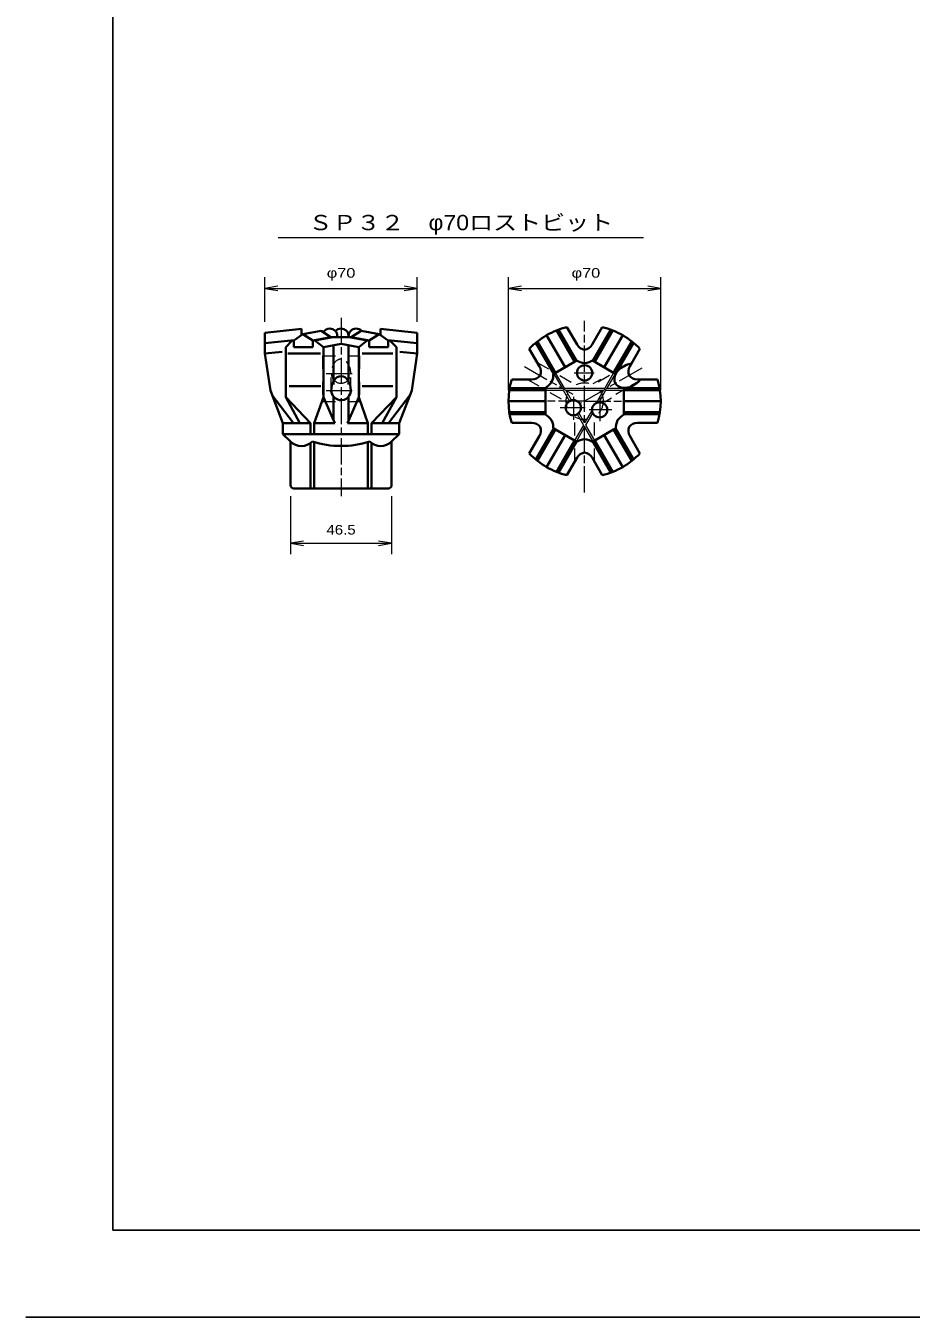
# Model space of a CAD drawing. Units: millimetres at full size, sheet at 1:1; details may follow other scales. Extents: x 0 to 1680, y -15 to 1188.
# Drawn here: x 0 to 407, y 0 to 594 of the extents above; entities that cross this region are included whole.
import ezdxf
from ezdxf.enums import TextEntityAlignment as Align

# ---------------------------------------------------------------- set-up
doc = ezdxf.new("R2010")
doc.units = ezdxf.units.MM
doc.header["$PDMODE"] = 32
doc.header["$PDSIZE"] = 0.5
doc.linetypes.add('CHAIN', pattern=[18.5, 12, -1.5, 3.5, -1.5])
doc.linetypes.add('DASHED_SPACED', pattern=[12, 6, -6])
for name, color, linetype, lineweight in [('1外形線', 7, 'Continuous', 35), ('2細線', 3, 'Continuous', 20), ('3隠れ線', 2, 'DASHED_SPACED', 13), ('4中心線', 1, 'CHAIN', 15), ('6寸法線', 4, 'Continuous', 13), ('7 枠・タイトル', 7, 'Continuous', 25), ('DEFPOINTS_8', 7, 'Continuous', 25)]:
    doc.layers.add(name, color=color, linetype=linetype, lineweight=lineweight)
doc.styles.add('ＭＳ Ｐゴシック', font='')
doc.styles.get('ＭＳ Ｐゴシック').set_extended_font_data('MS PGothic')

# ---------------------------------------------------------------- blocks, each defined once
blk = doc.blocks.new('open_arrow')
at = {"color": 0, "linetype": 'Continuous', "lineweight": -2}
blk.add_lwpolyline([(7.5, 1.25), (0, 0), (7.5, -1.25)], dxfattribs=at)

msp = doc.modelspace()

# ---------------------------------------------------------------- linework, layer by layer
at = {"layer": '1外形線'}
for p, q in [((126.828, 454.666), (109.938, 452.731)), ((109.938, 452.731), (109.938, 443.264)), ((127.438, 452.236), (123.287, 449.236)), ((126.828, 454.666), (126.828, 451.795)), ((127.438, 452.236), (135.759, 453.713)), ((131.948, 449.236), (127.438, 452.236)), ((140.268, 450.713), (135.759, 453.713)), ((144.953, 454.736), (144.923, 454.736)), ((149.608, 450.713), (154.118, 453.713)), ((162.438, 452.236), (154.118, 453.713)), ((157.929, 449.236), (162.438, 452.236)), ((162.438, 452.236), (166.589, 449.236)), ((163.049, 454.666), (179.938, 452.731)), ((163.049, 454.666), (163.049, 451.795)), ((179.938, 452.731), (179.938, 445.236)), ((179.938, 452.731), (179.938, 443.264)), ((247.947, 436.943), (239.447, 451.665)), ((243.956, 453.854), (252.277, 439.443)), ((244.902, 454.217), (253.143, 439.943)), ((253.49, 447.341), (248.837, 455.402)), ((260.403, 447.341), (265.057, 455.402)), ((268.992, 454.217), (260.751, 439.943)), ((269.937, 453.854), (261.617, 439.443)), ((274.447, 451.665), (265.947, 436.943)), ((123.429, 449.401), (109.938, 447.998)), ((122.501, 449.216), (119.507, 446.236)), ((119.507, 446.236), (119.507, 423.236)), ((119.507, 446.236), (119.507, 423.236)), ((122.531, 449.236), (122.501, 449.216)), ((122.531, 449.236), (123.534, 449.414)), ((122.531, 449.236), (123.287, 449.236)), ((123.287, 449.236), (123.287, 446.236)), ((123.287, 446.236), (131.948, 446.236)), ((123.429, 449.401), (123.544, 449.421)), ((131.948, 449.236), (140.268, 450.713)), ((131.948, 449.236), (131.948, 446.236)), ((131.948, 449.236), (132.893, 449.236)), ((132.893, 449.236), (141.214, 450.713)), ((132.893, 449.236), (136.828, 446.236)), ((136.828, 446.236), (144.938, 447.676)), ((136.828, 446.236), (136.828, 423.236)), ((140.268, 450.713), (141.214, 450.713)), ((141.214, 450.713), (148.631, 450.719)), ((141.482, 447.062), (141.482, 429.088)), ((143.225, 451.251), (143.225, 450.715)), ((153.048, 446.236), (144.938, 447.676)), ((148.393, 451.251), (148.393, 450.719)), ((148.394, 447.062), (148.394, 429.088)), ((156.983, 449.236), (148.631, 450.719)), ((149.608, 450.719), (148.631, 450.719)), ((157.929, 449.236), (149.608, 450.713)), ((156.983, 449.236), (153.048, 446.236)), ((153.048, 446.236), (153.048, 423.236)), ((155.311, 449.701), (155.311, 449.533)), ((157.929, 449.236), (156.983, 449.236)), ((157.929, 449.236), (157.929, 446.236)), ((166.589, 446.236), (157.929, 446.236)), ((166.447, 449.401), (179.938, 447.998)), ((166.589, 449.236), (166.589, 446.236)), ((167.355, 449.236), (166.589, 449.236)), ((167.355, 449.236), (170.369, 446.236)), ((170.369, 446.236), (170.369, 423.236)), ((234.51, 448.217), (242.751, 433.943)), ((235.296, 448.854), (243.617, 434.443)), ((278.597, 448.854), (270.277, 434.443)), ((279.384, 448.217), (271.143, 433.943)), ((109.938, 443.264), (117.835, 444.066)), ((109.938, 443.264), (112.438, 426.236)), ((120.449, 443.236), (135.501, 443.236)), ((154.658, 443.218), (168.801, 443.218)), ((179.938, 443.264), (172.041, 444.066)), ((179.938, 443.264), (177.438, 426.236)), ((236.17, 437.341), (231.516, 445.402)), ((252.277, 439.443), (253.143, 439.943)), ((260.751, 439.943), (261.617, 439.443)), ((277.724, 437.341), (282.378, 445.402)), ((242.751, 433.943), (243.617, 434.443)), ((252.277, 439.443), (243.617, 434.443)), ((270.277, 434.443), (261.617, 439.443)), ((270.277, 434.443), (271.143, 433.943)), ((121.134, 428.236), (135.616, 428.236)), ((154.658, 428.218), (168.801, 428.218)), ((232.714, 431.354), (223.406, 431.354)), ((290.488, 431.354), (281.18, 431.354)), ((112.438, 426.236), (118.188, 411.236)), ((113.179, 424.302), (123.089, 411.236)), ((119.507, 423.236), (125.989, 411.236)), ((130.89, 411.236), (119.507, 423.236)), ((132.622, 411.236), (136.828, 423.236)), ((142.046, 411.236), (136.828, 423.236)), ((141.482, 423.384), (141.482, 412.533)), ((147.849, 411.236), (153.048, 423.236)), ((148.394, 423.384), (148.394, 412.496)), ((157.254, 411.236), (153.048, 423.236)), ((158.986, 411.236), (170.369, 423.236)), ((170.369, 423.236), (163.887, 411.236)), ((176.697, 424.302), (166.787, 411.236)), ((177.438, 426.236), (171.688, 411.236)), ((222.306, 426.354), (238.947, 426.354)), ((222.465, 427.354), (238.947, 427.354)), ((238.947, 427.354), (238.947, 426.354)), ((238.947, 426.354), (238.947, 416.354)), ((291.429, 427.354), (274.943, 427.354)), ((274.943, 426.354), (274.943, 427.354)), ((274.943, 426.354), (274.943, 416.354)), ((291.588, 426.354), (274.943, 426.354)), ((221.947, 421.354), (238.947, 421.354)), ((222.306, 416.354), (238.947, 416.354)), ((238.947, 415.354), (238.947, 416.354)), ((291.947, 421.354), (274.943, 421.354)), ((291.588, 416.354), (274.943, 416.354)), ((274.943, 416.354), (274.943, 415.354)), ((118.188, 411.236), (130.89, 411.236)), ((118.188, 411.236), (118.188, 406.236)), ((130.89, 411.236), (130.89, 406.236)), ((132.622, 411.236), (142.046, 411.236)), ((132.622, 411.236), (132.622, 406.236)), ((147.849, 411.236), (157.254, 411.236)), ((157.254, 411.236), (157.254, 406.236)), ((158.986, 411.236), (171.688, 411.236)), ((158.986, 411.236), (158.986, 406.236)), ((171.688, 411.236), (171.688, 406.236)), ((222.465, 415.354), (238.947, 415.354)), ((232.714, 411.354), (223.406, 411.354)), ((291.429, 415.354), (274.943, 415.354)), ((290.488, 411.354), (281.18, 411.354)), ((118.188, 406.236), (168.188, 406.236)), ((118.188, 406.236), (121.688, 402.736)), ((171.688, 406.236), (168.188, 402.736)), ((168.188, 406.236), (171.688, 406.236)), ((231.516, 397.307), (236.17, 405.368)), ((234.51, 394.492), (242.751, 408.766)), ((235.296, 393.854), (243.617, 408.266)), ((247.947, 405.766), (239.447, 391.043)), ((242.751, 408.766), (243.617, 408.266)), ((243.617, 408.266), (252.277, 403.266)), ((261.617, 403.266), (270.277, 408.266)), ((265.947, 405.766), (274.447, 391.043)), ((270.277, 408.266), (271.143, 408.766)), ((278.597, 393.854), (270.277, 408.266)), ((279.384, 394.492), (271.143, 408.766)), ((282.378, 397.307), (277.724, 405.368)), ((121.688, 382.736), (121.688, 402.736)), ((130.89, 402.03), (130.89, 381.236)), ((132.622, 402.476), (132.622, 381.236)), ((157.254, 402.476), (157.254, 381.236)), ((158.986, 402.03), (158.986, 381.236)), ((168.188, 382.736), (168.188, 402.736)), ((243.956, 388.854), (252.277, 403.266)), ((244.902, 388.492), (253.143, 402.766)), ((253.143, 402.766), (252.277, 403.266)), ((261.617, 403.266), (260.751, 402.766)), ((268.992, 388.492), (260.751, 402.766)), ((269.937, 388.854), (261.617, 403.266)), ((248.837, 387.307), (253.49, 395.368)), ((265.057, 387.307), (260.403, 395.368)), ((123.188, 381.236), (166.688, 381.236))]:
    msp.add_line(p, q, dxfattribs=at)
for centre in [(256.947, 434.354), (251.751, 418.354), (263.861, 417.363)]:
    msp.add_circle(centre, 3.5, dxfattribs=at)
for centre, radius, start, end in [((139.74, 451.251), 3.485, 90, 148.91739), ((139.74, 451.251), 3.485, 0, 90), ((144.923, 451.251), 3.485, 90, 138.03857), ((144.953, 451.251), 3.485, 6.52928, 90), ((151.878, 451.251), 3.485, 90, 180), ((151.878, 451.251), 3.485, 43.83856, 90), ((256.947, 421.354), 35, 103.39847, 136.60156), ((256.947, 421.354), 35, 43.39847, 76.60156), ((257.821, 449.841), 5, 210, 259.93577), ((256.073, 449.841), 5, 280.06423, 330), ((257.821, 447.841), 9, 237.26604, 264.42869), ((256.073, 447.841), 9, 275.57131, 302.73388), ((256.073, 447.841), 9, 329.92404, 330), ((231.84, 434.841), 5, 340.06423, 30), ((233.572, 433.841), 9, 335.57131, 2.73396), ((280.322, 433.841), 9, 177.26597, 178.85578), ((282.054, 434.841), 5, 150, 199.93577), ((256.947, 421.354), 35, 163.39845, 196.60155), ((232.714, 436.354), 5, 270, 319.93577), ((234.446, 435.354), 9, 297.2661, 324.42869), ((281.18, 436.354), 5, 220.06423, 270), ((256.947, 421.354), 35, 343.39845, 16.60155), ((279.448, 435.354), 9, 241.14422, 242.73409), ((234.446, 407.354), 9, 89.97984, 90), ((279.448, 407.354), 9, 90, 90.08989), ((232.714, 406.354), 5, 40.06423, 90), ((234.446, 407.354), 9, 35.57131, 62.73401), ((233.572, 408.868), 9, 357.26601, 24.42869), ((280.322, 408.868), 9, 155.57131, 182.73396), ((279.448, 407.354), 9, 117.26618, 144.42869), ((281.18, 406.354), 5, 90, 139.93577), ((231.84, 407.868), 5, 330, 19.93577), ((282.054, 407.868), 5, 160.06423, 210), ((126.722, 408.024), 7.301, 226.4108, 313.5892), ((144.938, 445.082), 44.351, 252.70876, 287.29124), ((163.154, 408.024), 7.301, 226.4108, 313.5892), ((257.821, 394.868), 9, 149.96473, 150), ((257.821, 394.868), 9, 95.57131, 122.73392), ((256.073, 394.868), 9, 57.26605, 84.42869), ((256.073, 394.868), 9, 30, 30.00656), ((256.947, 421.354), 35, 223.39844, 256.60153), ((257.821, 392.868), 5, 100.06423, 150), ((256.073, 392.868), 5, 30, 79.93577), ((256.947, 421.354), 35, 283.39844, 316.60153), ((123.188, 382.736), 1.5, 180, 270), ((166.688, 382.736), 1.5, 270, 0)]:
    msp.add_arc(centre, radius, start, end, dxfattribs=at)
for centre, major_axis, ratio, start_param, end_param in [((277.22, 433.059), (-6.123, -3.535), 0.707214, 4.1361953, 8.4301753), ((144.938, 426.236), (0, 6.641), 0.677202, 0, 1.5972617), ((144.938, 426.236), (0, 6.641), 0.677202, 4.712389, 6.2831853), ((144.938, 426.394), (0, -4.573), 0.983931, 4.7854451, 6.1375652), ((144.938, 426.394), (0, -4.573), 0.983931, 6.1375652, 7.9509236)]:
    msp.add_ellipse(centre, major_axis=major_axis, ratio=ratio, start_param=start_param, end_param=end_param, dxfattribs=at)
at = {"layer": '2細線'}
for p, q in [((242.751, 433.943), (246.554, 427.354)), ((247.709, 427.354), (243.617, 434.443)), ((270.277, 434.443), (266.184, 427.354)), ((267.339, 427.354), (271.143, 433.943)), ((238.947, 427.354), (246.554, 427.354)), ((238.947, 426.354), (247.132, 426.354)), ((247.132, 426.354), (250.019, 421.354)), ((247.709, 427.354), (266.184, 427.354)), ((250.94, 421.759), (248.287, 426.354)), ((248.287, 426.354), (265.607, 426.354)), ((265.607, 426.354), (262.192, 420.439)), ((263.585, 420.852), (266.762, 426.354)), ((266.762, 426.354), (274.943, 426.354)), ((267.339, 427.354), (274.943, 427.354)), ((256.947, 411.354), (254.294, 415.95)), ((260.362, 417.269), (256.947, 411.354)), ((257.524, 410.354), (260.701, 415.857)), ((256.369, 410.354), (252.277, 403.266)), ((253.501, 415.323), (256.369, 410.354)), ((261.617, 403.266), (257.524, 410.354)), ((253.143, 402.766), (256.947, 409.354)), ((256.947, 409.354), (260.751, 402.766))]:
    msp.add_line(p, q, dxfattribs=at)
at = {"layer": '3隠れ線'}
for p, q in [((136.438, 442.236), (153.438, 442.236)), ((136.438, 442.236), (136.438, 421.236)), ((153.438, 442.236), (153.438, 421.236)), ((140.438, 426.236), (140.438, 434.042)), ((149.438, 426.236), (149.438, 434.042)), ((235.126, 439.149), (252.952, 428.857)), ((274.72, 437.389), (260.692, 429.29)), ((278.767, 439.149), (260.942, 428.857)), ((230.626, 431.354), (247.947, 421.354)), ((279.72, 428.729), (266.197, 420.921)), ((283.267, 431.354), (276.802, 427.621)), ((276.498, 427.446), (265.947, 421.354)), ((136.438, 421.236), (153.438, 421.236)), ((252.447, 393.56), (252.447, 414.143)), ((261.447, 393.56), (261.447, 414.143))]:
    msp.add_line(p, q, dxfattribs=at)
msp.add_circle((256.947, 421.354), 8.5, dxfattribs=at)
for centre, major_axis, ratio, start_param, end_param in [((144.938, 434.042), (0, 6.641), 0.677202, 0, 1.5972617), ((144.938, 434.042), (0, 6.641), 0.677202, 4.712389, 6.2831853), ((144.938, 434.201), (0, -4.573), 0.983931, 4.7854451, 6.1375652), ((144.938, 434.201), (0, -4.573), 0.983931, 6.1375652, 7.9509236)]:
    msp.add_ellipse(centre, major_axis=major_axis, ratio=ratio, start_param=start_param, end_param=end_param, dxfattribs=at)
at = {"layer": '4中心線'}
for p, q in [((144.938, 459.755), (144.938, 377.624)), ((256.947, 379.388), (256.947, 458.244)), ((138.108, 434.042), (150.926, 434.042)), ((229.228, 437.358), (251.498, 424.5)), ((252.157, 434.354), (261.295, 434.354)), ((283.291, 436.564), (254.782, 420.104)), ((138.108, 426.236), (150.926, 426.236)), ((251.751, 423.396), (251.751, 412.832)), ((263.861, 423.653), (263.861, 412.089)), ((256.947, 421.354), (238.947, 421.354)), ((257.213, 418.354), (245.654, 418.354)), ((256.947, 421.354), (274.943, 421.354)), ((269.407, 417.363), (258.997, 417.363))]:
    msp.add_line(p, q, dxfattribs=at)
at = {"layer": '6寸法線'}
for p, q in [((116.027, 496.695), (283.973, 496.695)), ((109.938, 457.811), (109.938, 478.329)), ((179.938, 457.811), (179.938, 478.329)), ((221.947, 426.434), (221.947, 478.329)), ((291.947, 426.434), (291.947, 478.329)), ((109.938, 473.249), (179.938, 473.249)), ((221.947, 473.249), (291.947, 473.249)), ((121.688, 377.656), (121.688, 350.922)), ((168.188, 377.656), (168.188, 350.922)), ((121.688, 356.002), (168.188, 356.002))]:
    msp.add_line(p, q, dxfattribs=at)
at = {"layer": '7 枠・タイトル'}
for p, q in [((40, 1148), (40, 40)), ((40, 40), (1640, 40))]:
    msp.add_line(p, q, dxfattribs=at)
at = {"layer": 'DEFPOINTS_8'}
msp.add_line((0, 0), (1680, 0), dxfattribs=at)
for p in [(274.447, 451.665), (265.947, 436.943)]:
    msp.add_point(p, dxfattribs=at)

# ---------------------------------------------------------------- block references
at = {"layer": '6寸法線', "xscale": 0.8, "yscale": 0.8}
for p in [(109.938, 473.249), (221.947, 473.249), (121.688, 356.002)]:
    msp.add_blockref('open_arrow', p, dxfattribs=at)
at = {"layer": '6寸法線', "xscale": 0.8, "yscale": 0.8, "rotation": 180}
for p in [(179.938, 473.249), (291.947, 473.249), (168.188, 356.002)]:
    msp.add_blockref('open_arrow', p, dxfattribs=at)

# ---------------------------------------------------------------- texts
at = {"layer": '6寸法線', "style": 'ＭＳ Ｐゴシック'}
for s, height, width, p in [('ＳＰ３２\u3000φ70ロストビット', 7.038, 1.15, (200, 503.513)), ('φ70', 4.399, 1.3, (144.938, 480.352)), ('φ70', 4.399, 1.3, (257.524, 480.352)), ('46.5', 4.399, 1.2, (144.938, 362.202))]:
    msp.add_text(s, height=height, dxfattribs=dict(at, width=width)).set_placement(p, align=Align.MIDDLE_CENTER)

doc.saveas('drawing.dxf')
